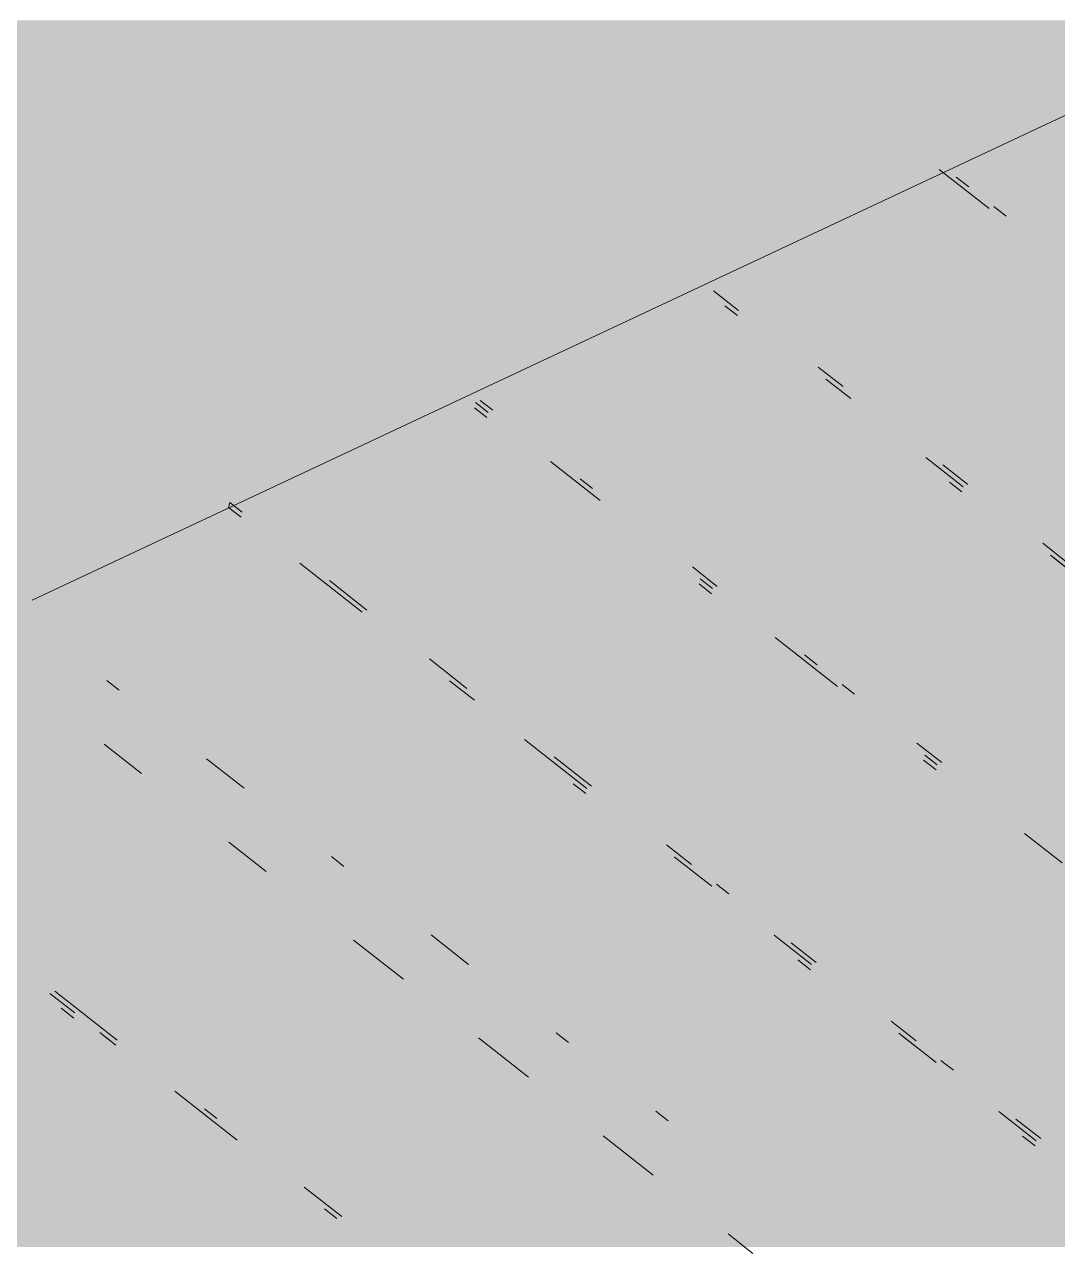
# Paper-space layout '03 3D Building and Roof' of a CAD drawing. Header units: millimetres. Extents: x 5 to 415, y 5 to 292.
# Drawn here: x 278.675 to 281.434, y 76.349 to 79.615 of the extents above; entities that cross this region are included whole.
import ezdxf

# ---------------------------------------------------------------- set-up
doc = ezdxf.new("R2010")
doc.units = ezdxf.units.MM
doc.layers.add('EXISTING', color=7, linetype='Continuous')
doc.layers.add('IMAGES', color=7, linetype='Continuous')

# ---------------------------------------------------------------- blocks, each defined once
blk = doc.blocks.new('SHEET_03')
at = {"layer": 'EXISTING', "color": 250, "lineweight": 9}
for p, q in [((278.6956, 78.0768), (282.3557, 79.7951)), ((281.1176, 79.2274), (281.2509, 79.1228)), ((281.1968, 79.181), (281.1635, 79.2071)), ((281.2968, 79.1025), (281.2634, 79.1287)), ((280.5153, 78.9028), (280.5819, 78.8505)), ((280.5788, 78.8368), (280.5455, 78.863)), ((280.861, 78.6471), (280.7944, 78.6994)), ((280.8152, 78.6674), (280.8818, 78.6151)), ((279.8795, 78.6044), (279.9129, 78.5782)), ((279.9254, 78.5841), (279.892, 78.6102)), ((279.9098, 78.5645), (279.8765, 78.5907)), ((280.0795, 78.4474), (280.2128, 78.3428)), ((281.0818, 78.4581), (281.1818, 78.3796)), ((281.1943, 78.3855), (281.1276, 78.4378)), ((280.192, 78.3748), (280.1586, 78.401)), ((281.1787, 78.366), (281.1454, 78.3921)), ((279.223, 78.3379), (279.2199, 78.3243)), ((279.2533, 78.2981), (279.2199, 78.3243)), ((279.2563, 78.3118), (279.223, 78.3379)), ((281.4609, 78.1762), (281.3942, 78.2285)), ((281.4151, 78.1965), (281.5151, 78.118)), ((281.4578, 78.1625), (281.4245, 78.1887)), ((279.4105, 78.1751), (279.5771, 78.0443)), ((280.5252, 78.1132), (280.4586, 78.1655)), ((279.5896, 78.0502), (279.4896, 78.1287)), ((280.5097, 78.0937), (280.4764, 78.1198)), ((280.4794, 78.1335), (280.5128, 78.1073)), ((280.6794, 77.9766), (280.846, 77.8458)), ((279.8562, 77.8409), (279.7562, 77.9194)), ((280.7919, 77.9039), (280.7585, 77.9301)), ((278.928, 77.8359), (278.8947, 77.862)), ((279.8104, 77.8612), (279.877, 77.8089)), ((280.8918, 77.8255), (280.8585, 77.8516)), ((278.8875, 77.6914), (278.9875, 77.613)), ((280.0103, 77.7043), (280.177, 77.5735)), ((281.1251, 77.6424), (281.0585, 77.6947)), ((280.1895, 77.5793), (280.0895, 77.6578)), ((281.0793, 77.6626), (281.1126, 77.6365)), ((279.2613, 77.5743), (279.1613, 77.6528)), ((281.1096, 77.6228), (281.0762, 77.649)), ((280.1739, 77.5598), (280.1406, 77.5859)), ((279.2208, 77.4299), (279.3208, 77.3514)), ((281.3459, 77.4534), (281.4459, 77.3749)), ((280.4561, 77.3701), (280.3894, 77.4224)), ((279.5279, 77.365), (279.4946, 77.3912)), ((280.4103, 77.3904), (280.5102, 77.3119)), ((280.5561, 77.2916), (280.5227, 77.3177)), ((279.5541, 77.1683), (279.6874, 77.0636)), ((279.8612, 77.1034), (279.7612, 77.1819)), ((280.6769, 77.1811), (280.7769, 77.1026)), ((280.7893, 77.1085), (280.7227, 77.1608)), ((280.7738, 77.0889), (280.7405, 77.1151)), ((278.7431, 77.0257), (278.8098, 76.9734)), ((278.9223, 76.9008), (278.7556, 77.0316)), ((278.8067, 76.9597), (278.7734, 76.9859)), ((281.056, 76.8992), (280.9893, 76.9515)), ((278.8764, 76.9211), (278.9098, 76.8949)), ((278.9192, 76.8871), (278.8859, 76.9133)), ((279.8873, 76.9067), (280.0206, 76.802)), ((280.1278, 76.8942), (280.0945, 76.9203)), ((281.0101, 76.9195), (281.1101, 76.841)), ((281.0529, 76.8855), (281.0196, 76.9117)), ((281.1559, 76.8207), (281.1226, 76.8469)), ((279.0764, 76.7641), (279.243, 76.6334)), ((279.1889, 76.6915), (279.1555, 76.7177)), ((280.3944, 76.6849), (280.3611, 76.711)), ((281.2768, 76.7102), (281.3767, 76.6318)), ((281.3892, 76.6376), (281.3226, 76.6899)), ((280.2206, 76.6451), (280.3539, 76.5405)), ((281.3737, 76.6181), (281.3404, 76.6442)), ((279.5221, 76.4299), (279.4222, 76.5084)), ((279.4763, 76.4502), (279.5096, 76.4241)), ((280.5539, 76.3835), (280.6205, 76.3312))]:
    blk.add_line(p, q, dxfattribs=at)
at = {"layer": 'IMAGES', "color": 7}
for points in [[(278.1564, 79.5295), (281.4327, 79.5295), (278.1564, 79.6259), (281.4327, 79.6259)], [(281.4327, 79.5295), (281.5291, 79.5295), (281.4327, 79.6259), (281.5291, 79.6259)], [(277.9636, 79.4331), (281.24, 79.4331), (277.9636, 79.5295), (281.24, 79.5295)], [(281.24, 79.4331), (281.4327, 79.4331), (281.24, 79.5295), (281.4327, 79.5295)], [(281.4327, 79.4331), (281.5291, 79.4331), (281.4327, 79.5295), (281.5291, 79.5295)], [(277.7709, 79.3367), (281.0473, 79.3367), (277.7709, 79.4331), (281.0473, 79.4331)], [(281.0473, 79.3367), (281.24, 79.3367), (281.0473, 79.4331), (281.24, 79.4331)], [(281.24, 79.3367), (281.4327, 79.3367), (281.24, 79.4331), (281.4327, 79.4331)], [(281.4327, 79.3367), (281.5291, 79.3367), (281.4327, 79.4331), (281.5291, 79.4331)], [(277.5782, 79.2403), (280.8545, 79.2403), (277.5782, 79.3367), (280.8545, 79.3367)], [(280.8545, 79.2403), (280.9509, 79.2403), (280.8545, 79.3367), (280.9509, 79.3367)], [(280.9509, 79.2403), (281.1436, 79.2403), (280.9509, 79.3367), (281.1436, 79.3367)], [(281.1436, 79.2403), (281.24, 79.2403), (281.1436, 79.3367), (281.24, 79.3367)], [(281.24, 79.2403), (281.3364, 79.2403), (281.24, 79.3367), (281.3364, 79.3367)], [(281.3364, 79.2403), (281.4327, 79.2403), (281.3364, 79.3367), (281.4327, 79.3367)], [(281.4327, 79.2403), (281.5291, 79.2403), (281.4327, 79.3367), (281.5291, 79.3367)], [(277.2891, 79.1439), (280.5655, 79.1439), (277.2891, 79.2403), (280.5655, 79.2403)], [(280.5655, 79.1439), (280.6618, 79.1439), (280.5655, 79.2403), (280.6618, 79.2403)], [(280.6618, 79.1439), (280.7582, 79.1439), (280.6618, 79.2403), (280.7582, 79.2403)], [(280.7582, 79.1439), (280.8545, 79.1439), (280.7582, 79.2403), (280.8545, 79.2403)], [(280.8545, 79.1439), (281.0473, 79.1439), (280.8545, 79.2403), (281.0473, 79.2403)], [(281.0473, 79.1439), (281.1436, 79.1439), (281.0473, 79.2403), (281.1436, 79.2403)], [(281.1436, 79.1439), (281.24, 79.1439), (281.1436, 79.2403), (281.24, 79.2403)], [(281.24, 79.1439), (281.3364, 79.1439), (281.24, 79.2403), (281.3364, 79.2403)], [(281.3364, 79.1439), (281.5291, 79.1439), (281.3364, 79.2403), (281.5291, 79.2403)], [(277.0964, 79.0475), (280.4691, 79.0475), (277.0964, 79.1439), (280.4691, 79.1439)], [(280.4691, 79.0475), (280.5655, 79.0475), (280.4691, 79.1439), (280.5655, 79.1439)], [(280.5655, 79.0475), (280.7582, 79.0475), (280.5655, 79.1439), (280.7582, 79.1439)], [(280.7582, 79.0475), (280.8545, 79.0475), (280.7582, 79.1439), (280.8545, 79.1439)], [(280.8545, 79.0475), (280.9509, 79.0475), (280.8545, 79.1439), (280.9509, 79.1439)], [(280.9509, 79.0475), (281.0473, 79.0475), (280.9509, 79.1439), (281.0473, 79.1439)], [(281.0473, 79.0475), (281.1436, 79.0475), (281.0473, 79.1439), (281.1436, 79.1439)], [(281.1436, 79.0475), (281.24, 79.0475), (281.1436, 79.1439), (281.24, 79.1439)], [(281.24, 79.0475), (281.3364, 79.0475), (281.24, 79.1439), (281.3364, 79.1439)], [(281.3364, 79.0475), (281.4327, 79.0475), (281.3364, 79.1439), (281.4327, 79.1439)], [(281.4327, 79.0475), (281.5291, 79.0475), (281.4327, 79.1439), (281.5291, 79.1439)], [(277, 78.9511), (280.0836, 78.9511), (277, 79.0475), (280.0836, 79.0475)], [(280.0836, 78.9511), (280.18, 78.9511), (280.0836, 79.0475), (280.18, 79.0475)], [(280.18, 78.9511), (280.3727, 78.9511), (280.18, 79.0475), (280.3727, 79.0475)], [(280.3727, 78.9511), (280.4691, 78.9511), (280.3727, 79.0475), (280.4691, 79.0475)], [(280.4691, 78.9511), (280.5655, 78.9511), (280.4691, 79.0475), (280.5655, 79.0475)], [(280.5655, 78.9511), (280.7582, 78.9511), (280.5655, 79.0475), (280.7582, 79.0475)], [(280.7582, 78.9511), (280.8545, 78.9511), (280.7582, 79.0475), (280.8545, 79.0475)], [(280.8545, 78.9511), (280.9509, 78.9511), (280.8545, 79.0475), (280.9509, 79.0475)], [(280.9509, 78.9511), (281.0473, 78.9511), (280.9509, 79.0475), (281.0473, 79.0475)], [(281.0473, 78.9511), (281.1436, 78.9511), (281.0473, 79.0475), (281.1436, 79.0475)], [(281.1436, 78.9511), (281.24, 78.9511), (281.1436, 79.0475), (281.24, 79.0475)], [(281.24, 78.9511), (281.3364, 78.9511), (281.24, 79.0475), (281.3364, 79.0475)], [(281.3364, 78.9511), (281.5291, 78.9511), (281.3364, 79.0475), (281.5291, 79.0475)], [(276.7109, 78.8547), (280.0836, 78.8547), (276.7109, 78.9511), (280.0836, 78.9511)], [(280.0836, 78.8547), (280.18, 78.8547), (280.0836, 78.9511), (280.18, 78.9511)], [(280.18, 78.8547), (280.2764, 78.8547), (280.18, 78.9511), (280.2764, 78.9511)], [(280.2764, 78.8547), (280.3727, 78.8547), (280.2764, 78.9511), (280.3727, 78.9511)], [(280.3727, 78.8547), (280.4691, 78.8547), (280.3727, 78.9511), (280.4691, 78.9511)], [(280.4691, 78.8547), (280.5655, 78.8547), (280.4691, 78.9511), (280.5655, 78.9511)], [(280.5655, 78.7583), (280.6618, 78.7583), (280.5655, 78.9511), (280.6618, 78.9511)], [(280.6618, 78.8547), (280.7582, 78.8547), (280.6618, 78.9511), (280.7582, 78.9511)], [(280.7582, 78.8547), (280.8545, 78.8547), (280.7582, 78.9511), (280.8545, 78.9511)], [(280.8545, 78.8547), (280.9509, 78.8547), (280.8545, 78.9511), (280.9509, 78.9511)], [(280.9509, 78.8547), (281.4327, 78.8547), (280.9509, 78.9511), (281.4327, 78.9511)], [(281.4327, 78.8547), (281.6255, 78.8547), (281.4327, 78.9511), (281.6255, 78.9511)], [(276.6145, 78.7583), (279.9873, 78.7583), (276.6145, 78.8547), (279.9873, 78.8547)], [(279.9873, 78.7583), (280.0836, 78.7583), (279.9873, 78.8547), (280.0836, 78.8547)], [(280.0836, 78.7583), (280.2764, 78.7583), (280.0836, 78.8547), (280.2764, 78.8547)], [(280.2764, 78.7583), (280.3727, 78.7583), (280.2764, 78.8547), (280.3727, 78.8547)], [(280.3727, 78.7583), (280.5655, 78.7583), (280.3727, 78.8547), (280.5655, 78.8547)], [(280.6618, 78.7583), (280.7582, 78.7583), (280.6618, 78.8547), (280.7582, 78.8547)], [(280.7582, 78.7583), (280.8545, 78.7583), (280.7582, 78.8547), (280.8545, 78.8547)], [(280.8545, 78.7583), (281.4327, 78.7583), (280.8545, 78.8547), (281.4327, 78.8547)], [(281.4327, 78.7583), (281.5291, 78.7583), (281.4327, 78.8547), (281.5291, 78.8547)], [(276.3255, 78.6619), (279.5055, 78.6619), (276.3255, 78.7583), (279.5055, 78.7583)], [(279.5055, 78.6619), (279.6018, 78.6619), (279.5055, 78.7583), (279.6018, 78.7583)], [(279.6018, 78.6619), (279.7945, 78.6619), (279.6018, 78.7583), (279.7945, 78.7583)], [(279.7945, 78.6619), (279.9873, 78.6619), (279.7945, 78.7583), (279.9873, 78.7583)], [(279.9873, 78.6619), (280.0836, 78.6619), (279.9873, 78.7583), (280.0836, 78.7583)], [(280.0836, 78.6619), (280.18, 78.6619), (280.0836, 78.7583), (280.18, 78.7583)], [(280.18, 78.6619), (280.2764, 78.6619), (280.18, 78.7583), (280.2764, 78.7583)], [(280.2764, 78.6619), (280.3727, 78.6619), (280.2764, 78.7583), (280.3727, 78.7583)], [(280.3727, 78.6619), (280.6618, 78.6619), (280.3727, 78.7583), (280.6618, 78.7583)], [(280.6618, 78.6619), (280.8545, 78.6619), (280.6618, 78.7583), (280.8545, 78.7583)], [(280.8545, 78.6619), (280.9509, 78.6619), (280.8545, 78.7583), (280.9509, 78.7583)], [(280.9509, 78.6619), (281.0473, 78.6619), (280.9509, 78.7583), (281.0473, 78.7583)], [(281.0473, 78.6619), (281.5291, 78.6619), (281.0473, 78.7583), (281.5291, 78.7583)], [(276.2291, 78.5655), (279.5055, 78.5655), (276.2291, 78.6619), (279.5055, 78.6619)], [(279.5055, 78.4691), (279.6018, 78.4691), (279.5055, 78.6619), (279.6018, 78.6619)], [(279.6018, 78.5655), (279.6982, 78.5655), (279.6018, 78.6619), (279.6982, 78.6619)], [(279.6982, 78.5655), (279.7945, 78.5655), (279.6982, 78.6619), (279.7945, 78.6619)], [(279.7945, 78.5655), (279.8909, 78.5655), (279.7945, 78.6619), (279.8909, 78.6619)], [(279.8909, 78.5655), (279.9873, 78.5655), (279.8909, 78.6619), (279.9873, 78.6619)], [(279.9873, 78.4691), (280.0836, 78.4691), (279.9873, 78.6619), (280.0836, 78.6619)], [(280.0836, 78.5655), (280.18, 78.5655), (280.0836, 78.6619), (280.18, 78.6619)], [(280.18, 78.5655), (280.2764, 78.5655), (280.18, 78.6619), (280.2764, 78.6619)], [(280.2764, 78.5655), (280.3727, 78.5655), (280.2764, 78.6619), (280.3727, 78.6619)], [(280.3727, 78.5655), (280.6618, 78.5655), (280.3727, 78.6619), (280.6618, 78.6619)], [(280.6618, 78.5655), (280.7582, 78.5655), (280.6618, 78.6619), (280.7582, 78.6619)], [(280.7582, 78.5655), (280.9509, 78.5655), (280.7582, 78.6619), (280.9509, 78.6619)], [(280.9509, 78.5655), (281.0473, 78.5655), (280.9509, 78.6619), (281.0473, 78.6619)], [(281.0473, 78.5655), (281.1436, 78.5655), (281.0473, 78.6619), (281.1436, 78.6619)], [(281.1436, 78.5655), (281.6255, 78.5655), (281.1436, 78.6619), (281.6255, 78.6619)], [(275.8436, 78.4691), (279.12, 78.4691), (275.8436, 78.5655), (279.12, 78.5655)], [(279.12, 78.4691), (279.3127, 78.4691), (279.12, 78.5655), (279.3127, 78.5655)], [(279.3127, 78.4691), (279.4091, 78.4691), (279.3127, 78.5655), (279.4091, 78.5655)], [(279.4091, 78.4691), (279.5055, 78.4691), (279.4091, 78.5655), (279.5055, 78.5655)], [(279.6018, 78.4691), (279.7945, 78.4691), (279.6018, 78.5655), (279.7945, 78.5655)], [(279.7945, 78.4691), (279.8909, 78.4691), (279.7945, 78.5655), (279.8909, 78.5655)], [(279.8909, 78.4691), (279.9873, 78.4691), (279.8909, 78.5655), (279.9873, 78.5655)], [(280.0836, 78.4691), (280.18, 78.4691), (280.0836, 78.5655), (280.18, 78.5655)], [(280.18, 78.4691), (280.2764, 78.4691), (280.18, 78.5655), (280.2764, 78.5655)], [(280.2764, 78.4691), (280.7582, 78.4691), (280.2764, 78.5655), (280.7582, 78.5655)], [(280.7582, 78.4691), (280.8545, 78.4691), (280.7582, 78.5655), (280.8545, 78.5655)], [(280.8545, 78.4691), (280.9509, 78.4691), (280.8545, 78.5655), (280.9509, 78.5655)], [(280.9509, 78.4691), (281.0473, 78.4691), (280.9509, 78.5655), (281.0473, 78.5655)], [(281.0473, 78.4691), (281.1436, 78.4691), (281.0473, 78.5655), (281.1436, 78.5655)], [(281.1436, 78.4691), (281.24, 78.4691), (281.1436, 78.5655), (281.24, 78.5655)], [(281.24, 78.4691), (281.8182, 78.4691), (281.24, 78.5655), (281.8182, 78.5655)], [(275.94, 78.3727), (278.9273, 78.3727), (275.94, 78.4691), (278.9273, 78.4691)], [(278.9273, 78.3727), (279.0236, 78.3727), (278.9273, 78.4691), (279.0236, 78.4691)], [(279.0236, 78.3727), (279.12, 78.3727), (279.0236, 78.4691), (279.12, 78.4691)], [(279.12, 78.3727), (279.4091, 78.3727), (279.12, 78.4691), (279.4091, 78.4691)], [(279.4091, 78.3727), (279.5055, 78.3727), (279.4091, 78.4691), (279.5055, 78.4691)], [(279.5055, 78.3727), (279.6018, 78.3727), (279.5055, 78.4691), (279.6018, 78.4691)], [(279.6018, 78.3727), (279.6982, 78.3727), (279.6018, 78.4691), (279.6982, 78.4691)], [(279.6982, 78.3727), (279.7945, 78.3727), (279.6982, 78.4691), (279.7945, 78.4691)], [(279.7945, 78.3727), (279.9873, 78.3727), (279.7945, 78.4691), (279.9873, 78.4691)], [(279.9873, 78.3727), (280.0836, 78.3727), (279.9873, 78.4691), (280.0836, 78.4691)], [(280.0836, 78.3727), (280.18, 78.3727), (280.0836, 78.4691), (280.18, 78.4691)], [(280.18, 78.3727), (280.2764, 78.3727), (280.18, 78.4691), (280.2764, 78.4691)], [(280.2764, 78.3727), (280.3727, 78.3727), (280.2764, 78.4691), (280.3727, 78.4691)], [(280.3727, 78.3727), (280.8545, 78.3727), (280.3727, 78.4691), (280.8545, 78.4691)], [(280.8545, 78.3727), (280.9509, 78.3727), (280.8545, 78.4691), (280.9509, 78.4691)], [(280.9509, 78.3727), (281.0473, 78.3727), (280.9509, 78.4691), (281.0473, 78.4691)], [(281.0473, 78.3727), (281.24, 78.3727), (281.0473, 78.4691), (281.24, 78.4691)], [(281.24, 78.3727), (281.3364, 78.3727), (281.24, 78.4691), (281.3364, 78.4691)], [(281.3364, 78.3727), (281.9145, 78.3727), (281.3364, 78.4691), (281.9145, 78.4691)], [(276.2291, 78.2763), (278.7345, 78.2763), (276.2291, 78.3727), (278.7345, 78.3727)], [(278.7345, 78.2763), (278.8309, 78.2763), (278.7345, 78.3727), (278.8309, 78.3727)], [(278.8309, 78.2763), (278.9273, 78.2763), (278.8309, 78.3727), (278.9273, 78.3727)], [(278.9273, 78.1799), (279.0236, 78.1799), (278.9273, 78.3727), (279.0236, 78.3727)], [(279.0236, 78.2763), (279.12, 78.2763), (279.0236, 78.3727), (279.12, 78.3727)], [(279.12, 78.2763), (279.2164, 78.2763), (279.12, 78.3727), (279.2164, 78.3727)], [(279.2164, 78.2763), (279.3127, 78.2763), (279.2164, 78.3727), (279.3127, 78.3727)], [(279.3127, 78.2763), (279.4091, 78.2763), (279.3127, 78.3727), (279.4091, 78.3727)], [(279.4091, 78.2763), (279.5055, 78.2763), (279.4091, 78.3727), (279.5055, 78.3727)], [(279.5055, 78.2763), (279.6018, 78.2763), (279.5055, 78.3727), (279.6018, 78.3727)], [(279.6018, 78.2763), (279.6982, 78.2763), (279.6018, 78.3727), (279.6982, 78.3727)], [(279.6982, 78.2763), (279.7945, 78.2763), (279.6982, 78.3727), (279.7945, 78.3727)], [(279.7945, 78.2763), (279.9873, 78.2763), (279.7945, 78.3727), (279.9873, 78.3727)], [(279.9873, 78.2763), (280.0836, 78.2763), (279.9873, 78.3727), (280.0836, 78.3727)], [(280.0836, 78.2763), (280.18, 78.2763), (280.0836, 78.3727), (280.18, 78.3727)], [(280.18, 78.2763), (280.2764, 78.2763), (280.18, 78.3727), (280.2764, 78.3727)], [(280.2764, 78.2763), (280.3727, 78.2763), (280.2764, 78.3727), (280.3727, 78.3727)], [(280.3727, 78.2763), (280.4691, 78.2763), (280.3727, 78.3727), (280.4691, 78.3727)], [(280.4691, 78.2763), (281.0473, 78.2763), (280.4691, 78.3727), (281.0473, 78.3727)], [(281.0473, 78.2763), (281.1436, 78.2763), (281.0473, 78.3727), (281.1436, 78.3727)], [(281.1436, 78.2763), (281.3364, 78.2763), (281.1436, 78.3727), (281.3364, 78.3727)], [(281.3364, 78.2763), (281.4327, 78.2763), (281.3364, 78.3727), (281.4327, 78.3727)], [(281.4327, 78.2763), (281.5291, 78.2763), (281.4327, 78.3727), (281.5291, 78.3727)], [(278.5418, 78.1799), (278.7345, 78.1799), (278.5418, 78.2763), (278.7345, 78.2763)], [(278.7345, 78.1799), (278.8309, 78.1799), (278.7345, 78.2763), (278.8309, 78.2763)], [(278.8309, 78.1799), (278.9273, 78.1799), (278.8309, 78.2763), (278.9273, 78.2763)], [(279.0236, 78.1799), (279.12, 78.1799), (279.0236, 78.2763), (279.12, 78.2763)], [(279.12, 78.1799), (279.2164, 78.1799), (279.12, 78.2763), (279.2164, 78.2763)], [(279.2164, 78.1799), (279.3127, 78.1799), (279.2164, 78.2763), (279.3127, 78.2763)], [(279.3127, 78.1799), (279.5055, 78.1799), (279.3127, 78.2763), (279.5055, 78.2763)], [(279.5055, 78.1799), (279.6018, 78.1799), (279.5055, 78.2763), (279.6018, 78.2763)], [(279.6018, 78.1799), (279.6982, 78.1799), (279.6018, 78.2763), (279.6982, 78.2763)], [(279.6982, 78.1799), (279.7945, 78.1799), (279.6982, 78.2763), (279.7945, 78.2763)], [(279.7945, 78.1799), (280.0836, 78.1799), (279.7945, 78.2763), (280.0836, 78.2763)], [(280.0836, 78.1799), (280.18, 78.1799), (280.0836, 78.2763), (280.18, 78.2763)], [(280.18, 78.1799), (280.2764, 78.1799), (280.18, 78.2763), (280.2764, 78.2763)], [(280.2764, 78.1799), (280.3727, 78.1799), (280.2764, 78.2763), (280.3727, 78.2763)], [(280.3727, 78.1799), (280.4691, 78.1799), (280.3727, 78.2763), (280.4691, 78.2763)], [(280.4691, 78.1799), (280.5655, 78.1799), (280.4691, 78.2763), (280.5655, 78.2763)], [(280.5655, 78.1799), (280.6618, 78.1799), (280.5655, 78.2763), (280.6618, 78.2763)], [(280.6618, 78.1799), (281.1436, 78.1799), (280.6618, 78.2763), (281.1436, 78.2763)], [(281.1436, 78.1799), (281.24, 78.1799), (281.1436, 78.2763), (281.24, 78.2763)], [(281.24, 78.1799), (281.3364, 78.1799), (281.24, 78.2763), (281.3364, 78.2763)], [(281.3364, 78.1799), (281.5291, 78.1799), (281.3364, 78.2763), (281.5291, 78.2763)], [(278.6382, 78.0835), (278.7345, 78.0835), (278.6382, 78.1799), (278.7345, 78.1799)], [(278.7345, 78.0835), (278.8309, 78.0835), (278.7345, 78.1799), (278.8309, 78.1799)], [(278.8309, 78.0835), (278.9273, 78.0835), (278.8309, 78.1799), (278.9273, 78.1799)], [(278.9273, 78.0835), (279.0236, 78.0835), (278.9273, 78.1799), (279.0236, 78.1799)], [(279.0236, 78.0835), (279.2164, 78.0835), (279.0236, 78.1799), (279.2164, 78.1799)], [(279.2164, 78.0835), (279.3127, 78.0835), (279.2164, 78.1799), (279.3127, 78.1799)], [(279.3127, 78.0835), (279.4091, 78.0835), (279.3127, 78.1799), (279.4091, 78.1799)], [(279.4091, 78.0835), (279.5055, 78.0835), (279.4091, 78.1799), (279.5055, 78.1799)], [(279.5055, 78.0835), (279.6018, 78.0835), (279.5055, 78.1799), (279.6018, 78.1799)], [(279.6018, 78.0835), (279.6982, 78.0835), (279.6018, 78.1799), (279.6982, 78.1799)], [(279.6982, 78.0835), (279.7945, 78.0835), (279.6982, 78.1799), (279.7945, 78.1799)], [(279.7945, 78.0835), (279.8909, 78.0835), (279.7945, 78.1799), (279.8909, 78.1799)], [(279.8909, 78.0835), (280.18, 78.0835), (279.8909, 78.1799), (280.18, 78.1799)], [(280.18, 78.0835), (280.2764, 78.0835), (280.18, 78.1799), (280.2764, 78.1799)], [(280.2764, 78.0835), (280.3727, 78.0835), (280.2764, 78.1799), (280.3727, 78.1799)], [(280.3727, 78.0835), (280.5655, 78.0835), (280.3727, 78.1799), (280.5655, 78.1799)], [(280.5655, 78.0835), (280.6618, 78.0835), (280.5655, 78.1799), (280.6618, 78.1799)], [(280.6618, 78.0835), (280.7582, 78.0835), (280.6618, 78.1799), (280.7582, 78.1799)], [(280.7582, 78.0835), (281.24, 78.0835), (280.7582, 78.1799), (281.24, 78.1799)], [(281.24, 78.0835), (281.3364, 78.0835), (281.24, 78.1799), (281.3364, 78.1799)], [(281.3364, 78.0835), (281.4327, 78.0835), (281.3364, 78.1799), (281.4327, 78.1799)], [(281.4327, 78.0835), (281.6255, 78.0835), (281.4327, 78.1799), (281.6255, 78.1799)], [(278.6382, 77.8907), (278.7345, 77.8907), (278.6382, 78.0835), (278.7345, 78.0835)], [(278.7345, 77.9871), (278.9273, 77.9871), (278.7345, 78.0835), (278.9273, 78.0835)], [(278.9273, 77.8907), (279.0236, 77.8907), (278.9273, 78.0835), (279.0236, 78.0835)], [(279.0236, 77.9871), (279.3127, 77.9871), (279.0236, 78.0835), (279.3127, 78.0835)], [(279.3127, 77.9871), (279.4091, 77.9871), (279.3127, 78.0835), (279.4091, 78.0835)], [(279.4091, 77.9871), (279.5055, 77.9871), (279.4091, 78.0835), (279.5055, 78.0835)], [(279.5055, 77.9871), (279.6018, 77.9871), (279.5055, 78.0835), (279.6018, 78.0835)], [(279.6018, 77.9871), (279.6982, 77.9871), (279.6018, 78.0835), (279.6982, 78.0835)], [(279.6982, 77.9871), (279.7945, 77.9871), (279.6982, 78.0835), (279.7945, 78.0835)], [(279.7945, 77.9871), (279.8909, 77.9871), (279.7945, 78.0835), (279.8909, 78.0835)], [(279.8909, 77.9871), (279.9873, 77.9871), (279.8909, 78.0835), (279.9873, 78.0835)], [(279.9873, 77.9871), (280.0836, 77.9871), (279.9873, 78.0835), (280.0836, 78.0835)], [(280.0836, 77.8907), (280.4691, 77.8907), (280.0836, 78.0835), (280.4691, 78.0835)], [(280.4691, 77.9871), (280.5655, 77.9871), (280.4691, 78.0835), (280.5655, 78.0835)], [(280.5655, 77.9871), (280.6618, 77.9871), (280.5655, 78.0835), (280.6618, 78.0835)], [(280.6618, 77.9871), (280.7582, 77.9871), (280.6618, 78.0835), (280.7582, 78.0835)], [(280.7582, 77.9871), (280.8545, 77.9871), (280.7582, 78.0835), (280.8545, 78.0835)], [(280.8545, 77.9871), (281.3364, 77.9871), (280.8545, 78.0835), (281.3364, 78.0835)], [(281.3364, 77.9871), (281.4327, 77.9871), (281.3364, 78.0835), (281.4327, 78.0835)], [(281.4327, 77.9871), (281.5291, 77.9871), (281.4327, 78.0835), (281.5291, 78.0835)], [(278.7345, 77.8907), (278.8309, 77.8907), (278.7345, 77.9871), (278.8309, 77.9871)], [(278.8309, 77.8907), (278.9273, 77.8907), (278.8309, 77.9871), (278.9273, 77.9871)], [(279.0236, 77.8907), (279.4091, 77.8907), (279.0236, 77.9871), (279.4091, 77.9871)], [(279.4091, 77.8907), (279.5055, 77.8907), (279.4091, 77.9871), (279.5055, 77.9871)], [(279.5055, 77.8907), (279.6018, 77.8907), (279.5055, 77.9871), (279.6018, 77.9871)], [(279.6018, 77.8907), (279.6982, 77.8907), (279.6018, 77.9871), (279.6982, 77.9871)], [(279.6982, 77.8907), (279.7945, 77.8907), (279.6982, 77.9871), (279.7945, 77.9871)], [(279.7945, 77.8907), (279.8909, 77.8907), (279.7945, 77.9871), (279.8909, 77.9871)], [(279.8909, 77.8907), (279.9873, 77.8907), (279.8909, 77.9871), (279.9873, 77.9871)], [(279.9873, 77.8907), (280.0836, 77.8907), (279.9873, 77.9871), (280.0836, 77.9871)], [(280.4691, 77.8907), (280.5655, 77.8907), (280.4691, 77.9871), (280.5655, 77.9871)], [(280.5655, 77.8907), (280.6618, 77.8907), (280.5655, 77.9871), (280.6618, 77.9871)], [(280.6618, 77.8907), (280.8545, 77.8907), (280.6618, 77.9871), (280.8545, 77.9871)], [(280.8545, 77.8907), (281.4327, 77.8907), (280.8545, 77.9871), (281.4327, 77.9871)], [(281.4327, 77.8907), (281.5291, 77.8907), (281.4327, 77.9871), (281.5291, 77.9871)], [(278.6382, 77.7943), (278.7345, 77.7943), (278.6382, 77.8907), (278.7345, 77.8907)], [(278.7345, 77.7943), (278.8309, 77.7943), (278.7345, 77.8907), (278.8309, 77.8907)], [(278.8309, 77.7943), (278.9273, 77.7943), (278.8309, 77.8907), (278.9273, 77.8907)], [(278.9273, 77.7943), (279.0236, 77.7943), (278.9273, 77.8907), (279.0236, 77.8907)], [(279.0236, 77.7943), (279.12, 77.7943), (279.0236, 77.8907), (279.12, 77.8907)], [(279.12, 77.7943), (279.2164, 77.7943), (279.12, 77.8907), (279.2164, 77.8907)], [(279.2164, 77.7943), (279.6018, 77.7943), (279.2164, 77.8907), (279.6018, 77.8907)], [(279.6018, 77.7943), (279.6982, 77.7943), (279.6018, 77.8907), (279.6982, 77.8907)], [(279.6982, 77.7943), (279.7945, 77.7943), (279.6982, 77.8907), (279.7945, 77.8907)], [(279.7945, 77.7943), (279.8909, 77.7943), (279.7945, 77.8907), (279.8909, 77.8907)], [(279.8909, 77.7943), (279.9873, 77.7943), (279.8909, 77.8907), (279.9873, 77.8907)], [(279.9873, 77.7943), (280.0836, 77.7943), (279.9873, 77.8907), (280.0836, 77.8907)], [(280.0836, 77.7943), (280.18, 77.7943), (280.0836, 77.8907), (280.18, 77.8907)], [(280.18, 77.7943), (280.2764, 77.7943), (280.18, 77.8907), (280.2764, 77.8907)], [(280.2764, 77.7943), (280.3727, 77.7943), (280.2764, 77.8907), (280.3727, 77.8907)], [(280.3727, 77.7943), (280.5655, 77.7943), (280.3727, 77.8907), (280.5655, 77.8907)], [(280.5655, 77.7943), (280.6618, 77.7943), (280.5655, 77.8907), (280.6618, 77.8907)], [(280.6618, 77.7943), (280.7582, 77.7943), (280.6618, 77.8907), (280.7582, 77.8907)], [(280.7582, 77.7943), (280.9509, 77.7943), (280.7582, 77.8907), (280.9509, 77.8907)], [(280.9509, 77.7943), (281.0473, 77.7943), (280.9509, 77.8907), (281.0473, 77.8907)], [(281.0473, 77.7943), (281.1436, 77.7943), (281.0473, 77.8907), (281.1436, 77.8907)], [(281.1436, 77.7943), (281.6255, 77.7943), (281.1436, 77.8907), (281.6255, 77.8907)], [(278.6382, 77.6979), (278.7345, 77.6979), (278.6382, 77.7943), (278.7345, 77.7943)], [(278.7345, 77.6979), (278.8309, 77.6979), (278.7345, 77.7943), (278.8309, 77.7943)], [(278.8309, 77.6979), (278.9273, 77.6979), (278.8309, 77.7943), (278.9273, 77.7943)], [(278.9273, 77.6979), (279.0236, 77.6979), (278.9273, 77.7943), (279.0236, 77.7943)], [(279.0236, 77.6979), (279.12, 77.6979), (279.0236, 77.7943), (279.12, 77.7943)], [(279.12, 77.6979), (279.2164, 77.6979), (279.12, 77.7943), (279.2164, 77.7943)], [(279.2164, 77.6979), (279.3127, 77.6979), (279.2164, 77.7943), (279.3127, 77.7943)], [(279.3127, 77.6979), (279.6982, 77.6979), (279.3127, 77.7943), (279.6982, 77.7943)], [(279.6982, 77.6979), (279.7945, 77.6979), (279.6982, 77.7943), (279.7945, 77.7943)], [(279.7945, 77.6979), (279.8909, 77.6979), (279.7945, 77.7943), (279.8909, 77.7943)], [(279.8909, 77.6979), (279.9873, 77.6979), (279.8909, 77.7943), (279.9873, 77.7943)], [(279.9873, 77.6979), (280.0836, 77.6979), (279.9873, 77.7943), (280.0836, 77.7943)], [(280.0836, 77.6979), (280.18, 77.6979), (280.0836, 77.7943), (280.18, 77.7943)], [(280.18, 77.6979), (280.2764, 77.6979), (280.18, 77.7943), (280.2764, 77.7943)], [(280.2764, 77.6979), (280.3727, 77.6979), (280.2764, 77.7943), (280.3727, 77.7943)], [(280.3727, 77.6979), (280.4691, 77.6979), (280.3727, 77.7943), (280.4691, 77.7943)], [(280.4691, 77.6979), (280.8545, 77.6979), (280.4691, 77.7943), (280.8545, 77.7943)], [(280.8545, 77.6979), (280.9509, 77.6979), (280.8545, 77.7943), (280.9509, 77.7943)], [(280.9509, 77.6979), (281.0473, 77.6979), (280.9509, 77.7943), (281.0473, 77.7943)], [(281.0473, 77.6979), (281.1436, 77.6979), (281.0473, 77.7943), (281.1436, 77.7943)], [(281.1436, 77.6979), (281.24, 77.6979), (281.1436, 77.7943), (281.24, 77.7943)], [(281.24, 77.6979), (281.7218, 77.6979), (281.24, 77.7943), (281.7218, 77.7943)], [(278.6382, 77.6015), (278.7345, 77.6015), (278.6382, 77.6979), (278.7345, 77.6979)], [(278.7345, 77.6015), (278.8309, 77.6015), (278.7345, 77.6979), (278.8309, 77.6979)], [(278.8309, 77.6015), (278.9273, 77.6015), (278.8309, 77.6979), (278.9273, 77.6979)], [(278.9273, 77.6015), (279.0236, 77.6015), (278.9273, 77.6979), (279.0236, 77.6979)], [(279.0236, 77.6015), (279.12, 77.6015), (279.0236, 77.6979), (279.12, 77.6979)], [(279.12, 77.6015), (279.2164, 77.6015), (279.12, 77.6979), (279.2164, 77.6979)], [(279.2164, 77.6015), (279.3127, 77.6015), (279.2164, 77.6979), (279.3127, 77.6979)], [(279.3127, 77.6015), (279.4091, 77.6015), (279.3127, 77.6979), (279.4091, 77.6979)], [(279.4091, 77.6015), (279.7945, 77.6015), (279.4091, 77.6979), (279.7945, 77.6979)], [(279.7945, 77.6015), (279.8909, 77.6015), (279.7945, 77.6979), (279.8909, 77.6979)], [(279.8909, 77.6015), (279.9873, 77.6015), (279.8909, 77.6979), (279.9873, 77.6979)], [(279.9873, 77.6015), (280.0836, 77.6015), (279.9873, 77.6979), (280.0836, 77.6979)], [(280.0836, 77.6015), (280.18, 77.6015), (280.0836, 77.6979), (280.18, 77.6979)], [(280.18, 77.6015), (280.2764, 77.6015), (280.18, 77.6979), (280.2764, 77.6979)], [(280.2764, 77.6015), (280.3727, 77.6015), (280.2764, 77.6979), (280.3727, 77.6979)], [(280.3727, 77.6015), (280.5655, 77.6015), (280.3727, 77.6979), (280.5655, 77.6979)], [(280.5655, 77.6015), (280.8545, 77.6015), (280.5655, 77.6979), (280.8545, 77.6979)], [(280.8545, 77.6015), (280.9509, 77.6015), (280.8545, 77.6979), (280.9509, 77.6979)], [(280.9509, 77.6015), (281.0473, 77.6015), (280.9509, 77.6979), (281.0473, 77.6979)], [(281.0473, 77.6015), (281.24, 77.6015), (281.0473, 77.6979), (281.24, 77.6979)], [(281.24, 77.6015), (281.3364, 77.6015), (281.24, 77.6979), (281.3364, 77.6979)], [(281.3364, 77.6015), (281.9145, 77.6015), (281.3364, 77.6979), (281.9145, 77.6979)], [(278.2527, 77.5051), (278.8309, 77.5051), (278.2527, 77.6015), (278.8309, 77.6015)], [(278.8309, 77.5051), (278.9273, 77.5051), (278.8309, 77.6015), (278.9273, 77.6015)], [(278.9273, 77.5051), (279.0236, 77.5051), (278.9273, 77.6015), (279.0236, 77.6015)], [(279.0236, 77.5051), (279.2164, 77.5051), (279.0236, 77.6015), (279.2164, 77.6015)], [(279.2164, 77.5051), (279.4091, 77.5051), (279.2164, 77.6015), (279.4091, 77.6015)], [(279.4091, 77.5051), (279.5055, 77.5051), (279.4091, 77.6015), (279.5055, 77.6015)], [(279.5055, 77.5051), (279.6018, 77.5051), (279.5055, 77.6015), (279.6018, 77.6015)], [(279.6018, 77.5051), (279.9873, 77.5051), (279.6018, 77.6015), (279.9873, 77.6015)], [(279.9873, 77.5051), (280.0836, 77.5051), (279.9873, 77.6015), (280.0836, 77.6015)], [(280.0836, 77.5051), (280.18, 77.5051), (280.0836, 77.6015), (280.18, 77.6015)], [(280.18, 77.5051), (280.2764, 77.5051), (280.18, 77.6015), (280.2764, 77.6015)], [(280.2764, 77.5051), (280.3727, 77.5051), (280.2764, 77.6015), (280.3727, 77.6015)], [(280.3727, 77.5051), (280.4691, 77.5051), (280.3727, 77.6015), (280.4691, 77.6015)], [(280.4691, 77.5051), (280.5655, 77.5051), (280.4691, 77.6015), (280.5655, 77.6015)], [(280.5655, 77.5051), (280.6618, 77.5051), (280.5655, 77.6015), (280.6618, 77.6015)], [(280.6618, 77.5051), (280.9509, 77.5051), (280.6618, 77.6015), (280.9509, 77.6015)], [(280.9509, 77.5051), (281.0473, 77.5051), (280.9509, 77.6015), (281.0473, 77.6015)], [(281.0473, 77.5051), (281.1436, 77.5051), (281.0473, 77.6015), (281.1436, 77.6015)], [(281.1436, 77.5051), (281.24, 77.5051), (281.1436, 77.6015), (281.24, 77.6015)], [(281.24, 77.5051), (281.3364, 77.5051), (281.24, 77.6015), (281.3364, 77.6015)], [(281.3364, 77.5051), (281.4327, 77.5051), (281.3364, 77.6015), (281.4327, 77.6015)], [(281.4327, 77.5051), (281.5291, 77.5051), (281.4327, 77.6015), (281.5291, 77.6015)], [(278.4455, 77.4087), (278.9273, 77.4087), (278.4455, 77.5051), (278.9273, 77.5051)], [(278.9273, 77.4087), (279.0236, 77.4087), (278.9273, 77.5051), (279.0236, 77.5051)], [(279.0236, 77.4087), (279.12, 77.4087), (279.0236, 77.5051), (279.12, 77.5051)], [(279.12, 77.4087), (279.2164, 77.4087), (279.12, 77.5051), (279.2164, 77.5051)], [(279.2164, 77.4087), (279.4091, 77.4087), (279.2164, 77.5051), (279.4091, 77.5051)], [(279.4091, 77.3123), (279.5055, 77.3123), (279.4091, 77.5051), (279.5055, 77.5051)], [(279.5055, 77.4087), (279.6018, 77.4087), (279.5055, 77.5051), (279.6018, 77.5051)], [(279.6018, 77.4087), (280.0836, 77.4087), (279.6018, 77.5051), (280.0836, 77.5051)], [(280.0836, 77.4087), (280.18, 77.4087), (280.0836, 77.5051), (280.18, 77.5051)], [(280.18, 77.4087), (280.2764, 77.4087), (280.18, 77.5051), (280.2764, 77.5051)], [(280.2764, 77.4087), (280.3727, 77.4087), (280.2764, 77.5051), (280.3727, 77.5051)], [(280.3727, 77.4087), (280.4691, 77.4087), (280.3727, 77.5051), (280.4691, 77.5051)], [(280.4691, 77.4087), (280.5655, 77.4087), (280.4691, 77.5051), (280.5655, 77.5051)], [(280.5655, 77.4087), (280.6618, 77.4087), (280.5655, 77.5051), (280.6618, 77.5051)], [(280.6618, 77.4087), (280.7582, 77.4087), (280.6618, 77.5051), (280.7582, 77.5051)], [(280.7582, 77.4087), (281.1436, 77.4087), (280.7582, 77.5051), (281.1436, 77.5051)], [(281.1436, 77.4087), (281.24, 77.4087), (281.1436, 77.5051), (281.24, 77.5051)], [(281.24, 77.4087), (281.3364, 77.4087), (281.24, 77.5051), (281.3364, 77.5051)], [(281.3364, 77.4087), (281.4327, 77.4087), (281.3364, 77.5051), (281.4327, 77.5051)], [(281.4327, 77.4087), (281.5291, 77.4087), (281.4327, 77.5051), (281.5291, 77.5051)], [(278.6382, 77.3123), (279.0236, 77.3123), (278.6382, 77.4087), (279.0236, 77.4087)], [(279.0236, 77.3123), (279.12, 77.3123), (279.0236, 77.4087), (279.12, 77.4087)], [(279.12, 77.3123), (279.2164, 77.3123), (279.12, 77.4087), (279.2164, 77.4087)], [(279.2164, 77.3123), (279.3127, 77.3123), (279.2164, 77.4087), (279.3127, 77.4087)], [(279.3127, 77.3123), (279.4091, 77.3123), (279.3127, 77.4087), (279.4091, 77.4087)], [(279.5055, 77.3123), (279.6018, 77.3123), (279.5055, 77.4087), (279.6018, 77.4087)], [(279.6018, 77.3123), (279.6982, 77.3123), (279.6018, 77.4087), (279.6982, 77.4087)], [(279.6982, 77.3123), (279.7945, 77.3123), (279.6982, 77.4087), (279.7945, 77.4087)], [(279.7945, 77.3123), (280.18, 77.3123), (279.7945, 77.4087), (280.18, 77.4087)], [(280.18, 77.3123), (280.2764, 77.3123), (280.18, 77.4087), (280.2764, 77.4087)], [(280.2764, 77.3123), (280.3727, 77.3123), (280.2764, 77.4087), (280.3727, 77.4087)], [(280.3727, 77.3123), (280.4691, 77.3123), (280.3727, 77.4087), (280.4691, 77.4087)], [(280.4691, 77.3123), (280.5655, 77.3123), (280.4691, 77.4087), (280.5655, 77.4087)], [(280.5655, 77.3123), (280.6618, 77.3123), (280.5655, 77.4087), (280.6618, 77.4087)], [(280.6618, 77.3123), (280.7582, 77.3123), (280.6618, 77.4087), (280.7582, 77.4087)], [(280.7582, 77.3123), (280.8545, 77.3123), (280.7582, 77.4087), (280.8545, 77.4087)], [(280.8545, 77.3123), (280.9509, 77.3123), (280.8545, 77.4087), (280.9509, 77.4087)], [(280.9509, 77.3123), (281.24, 77.3123), (280.9509, 77.4087), (281.24, 77.4087)], [(281.24, 77.3123), (281.3364, 77.3123), (281.24, 77.4087), (281.3364, 77.4087)], [(281.3364, 77.3123), (281.5291, 77.3123), (281.3364, 77.4087), (281.5291, 77.4087)], [(278.6382, 77.2159), (278.7345, 77.2159), (278.6382, 77.3123), (278.7345, 77.3123)], [(278.7345, 77.2159), (279.12, 77.2159), (278.7345, 77.3123), (279.12, 77.3123)], [(279.12, 77.2159), (279.3127, 77.2159), (279.12, 77.3123), (279.3127, 77.3123)], [(279.3127, 77.2159), (279.4091, 77.2159), (279.3127, 77.3123), (279.4091, 77.3123)], [(279.4091, 77.2159), (279.5055, 77.2159), (279.4091, 77.3123), (279.5055, 77.3123)], [(279.5055, 77.2159), (279.6018, 77.2159), (279.5055, 77.3123), (279.6018, 77.3123)], [(279.6018, 77.2159), (279.6982, 77.2159), (279.6018, 77.3123), (279.6982, 77.3123)], [(279.6982, 77.2159), (279.7945, 77.2159), (279.6982, 77.3123), (279.7945, 77.3123)], [(279.7945, 77.2159), (279.8909, 77.2159), (279.7945, 77.3123), (279.8909, 77.3123)], [(279.8909, 77.2159), (280.3727, 77.2159), (279.8909, 77.3123), (280.3727, 77.3123)], [(280.3727, 77.2159), (280.4691, 77.2159), (280.3727, 77.3123), (280.4691, 77.3123)], [(280.4691, 77.2159), (280.5655, 77.2159), (280.4691, 77.3123), (280.5655, 77.3123)], [(280.5655, 77.2159), (280.6618, 77.2159), (280.5655, 77.3123), (280.6618, 77.3123)], [(280.6618, 77.2159), (280.7582, 77.2159), (280.6618, 77.3123), (280.7582, 77.3123)], [(280.7582, 77.2159), (280.8545, 77.2159), (280.7582, 77.3123), (280.8545, 77.3123)], [(280.8545, 77.2159), (280.9509, 77.2159), (280.8545, 77.3123), (280.9509, 77.3123)], [(280.9509, 77.2159), (281.0473, 77.2159), (280.9509, 77.3123), (281.0473, 77.3123)], [(281.0473, 77.2159), (281.3364, 77.2159), (281.0473, 77.3123), (281.3364, 77.3123)], [(281.3364, 77.2159), (281.4327, 77.2159), (281.3364, 77.3123), (281.4327, 77.3123)], [(281.4327, 77.1195), (281.5291, 77.1195), (281.4327, 77.3123), (281.5291, 77.3123)], [(278.6382, 77.1195), (278.7345, 77.1195), (278.6382, 77.2159), (278.7345, 77.2159)], [(278.7345, 77.1195), (278.8309, 77.1195), (278.7345, 77.2159), (278.8309, 77.2159)], [(278.8309, 77.1195), (279.3127, 77.1195), (278.8309, 77.2159), (279.3127, 77.2159)], [(279.3127, 77.1195), (279.4091, 77.1195), (279.3127, 77.2159), (279.4091, 77.2159)], [(279.4091, 77.1195), (279.5055, 77.1195), (279.4091, 77.2159), (279.5055, 77.2159)], [(279.5055, 77.1195), (279.6018, 77.1195), (279.5055, 77.2159), (279.6018, 77.2159)], [(279.6018, 77.1195), (279.6982, 77.1195), (279.6018, 77.2159), (279.6982, 77.2159)], [(279.6982, 77.1195), (279.7945, 77.1195), (279.6982, 77.2159), (279.7945, 77.2159)], [(279.7945, 77.1195), (279.8909, 77.1195), (279.7945, 77.2159), (279.8909, 77.2159)], [(279.8909, 77.1195), (279.9873, 77.1195), (279.8909, 77.2159), (279.9873, 77.2159)], [(279.9873, 77.1195), (280.0836, 77.1195), (279.9873, 77.2159), (280.0836, 77.2159)], [(280.0836, 77.1195), (280.4691, 77.1195), (280.0836, 77.2159), (280.4691, 77.2159)], [(280.4691, 77.1195), (280.5655, 77.1195), (280.4691, 77.2159), (280.5655, 77.2159)], [(280.5655, 77.1195), (280.6618, 77.1195), (280.5655, 77.2159), (280.6618, 77.2159)], [(280.6618, 77.1195), (280.7582, 77.1195), (280.6618, 77.2159), (280.7582, 77.2159)], [(280.7582, 77.1195), (280.8545, 77.1195), (280.7582, 77.2159), (280.8545, 77.2159)], [(280.8545, 77.1195), (280.9509, 77.1195), (280.8545, 77.2159), (280.9509, 77.2159)], [(280.9509, 77.1195), (281.0473, 77.1195), (280.9509, 77.2159), (281.0473, 77.2159)], [(281.0473, 77.1195), (281.1436, 77.1195), (281.0473, 77.2159), (281.1436, 77.2159)], [(281.1436, 77.1195), (281.4327, 77.1195), (281.1436, 77.2159), (281.4327, 77.2159)], [(278.6382, 77.0231), (278.7345, 77.0231), (278.6382, 77.1195), (278.7345, 77.1195)], [(278.7345, 77.0231), (278.8309, 77.0231), (278.7345, 77.1195), (278.8309, 77.1195)], [(278.8309, 77.0231), (279.4091, 77.0231), (278.8309, 77.1195), (279.4091, 77.1195)], [(279.4091, 77.0231), (279.5055, 77.0231), (279.4091, 77.1195), (279.5055, 77.1195)], [(279.5055, 77.0231), (279.6018, 77.0231), (279.5055, 77.1195), (279.6018, 77.1195)], [(279.6018, 77.0231), (279.6982, 77.0231), (279.6018, 77.1195), (279.6982, 77.1195)], [(279.6982, 77.0231), (279.9873, 77.0231), (279.6982, 77.1195), (279.9873, 77.1195)], [(279.9873, 77.0231), (280.0836, 77.0231), (279.9873, 77.1195), (280.0836, 77.1195)], [(280.0836, 77.0231), (280.18, 77.0231), (280.0836, 77.1195), (280.18, 77.1195)], [(280.18, 77.0231), (280.5655, 77.0231), (280.18, 77.1195), (280.5655, 77.1195)], [(280.5655, 77.0231), (280.6618, 77.0231), (280.5655, 77.1195), (280.6618, 77.1195)], [(280.6618, 77.0231), (280.7582, 77.0231), (280.6618, 77.1195), (280.7582, 77.1195)], [(280.7582, 77.0231), (280.8545, 77.0231), (280.7582, 77.1195), (280.8545, 77.1195)], [(280.8545, 77.0231), (280.9509, 77.0231), (280.8545, 77.1195), (280.9509, 77.1195)], [(280.9509, 76.9267), (281.0473, 76.9267), (280.9509, 77.1195), (281.0473, 77.1195)], [(281.0473, 77.0231), (281.1436, 77.0231), (281.0473, 77.1195), (281.1436, 77.1195)], [(281.1436, 77.0231), (281.24, 77.0231), (281.1436, 77.1195), (281.24, 77.1195)], [(281.24, 77.0231), (281.3364, 77.0231), (281.24, 77.1195), (281.3364, 77.1195)], [(281.3364, 77.0231), (281.5291, 77.0231), (281.3364, 77.1195), (281.5291, 77.1195)], [(278.6382, 76.9267), (278.7345, 76.9267), (278.6382, 77.0231), (278.7345, 77.0231)], [(278.7345, 76.9267), (278.9273, 76.9267), (278.7345, 77.0231), (278.9273, 77.0231)], [(278.9273, 76.9267), (279.0236, 76.9267), (278.9273, 77.0231), (279.0236, 77.0231)], [(279.0236, 76.9267), (279.12, 76.9267), (279.0236, 77.0231), (279.12, 77.0231)], [(279.12, 76.9267), (279.5055, 76.9267), (279.12, 77.0231), (279.5055, 77.0231)], [(279.5055, 76.9267), (279.6018, 76.9267), (279.5055, 77.0231), (279.6018, 77.0231)], [(279.6018, 76.9267), (279.6982, 76.9267), (279.6018, 77.0231), (279.6982, 77.0231)], [(279.6982, 76.9267), (279.7945, 76.9267), (279.6982, 77.0231), (279.7945, 77.0231)], [(279.7945, 76.9267), (279.8909, 76.9267), (279.7945, 77.0231), (279.8909, 77.0231)], [(279.8909, 76.9267), (279.9873, 76.9267), (279.8909, 77.0231), (279.9873, 77.0231)], [(279.9873, 76.9267), (280.0836, 76.9267), (279.9873, 77.0231), (280.0836, 77.0231)], [(280.0836, 76.9267), (280.18, 76.9267), (280.0836, 77.0231), (280.18, 77.0231)], [(280.18, 76.9267), (280.2764, 76.9267), (280.18, 77.0231), (280.2764, 77.0231)], [(280.2764, 76.9267), (280.6618, 76.9267), (280.2764, 77.0231), (280.6618, 77.0231)], [(280.6618, 76.9267), (280.7582, 76.9267), (280.6618, 77.0231), (280.7582, 77.0231)], [(280.7582, 76.9267), (280.8545, 76.9267), (280.7582, 77.0231), (280.8545, 77.0231)], [(280.8545, 76.9267), (280.9509, 76.9267), (280.8545, 77.0231), (280.9509, 77.0231)], [(281.0473, 76.9267), (281.1436, 76.9267), (281.0473, 77.0231), (281.1436, 77.0231)], [(281.1436, 76.9267), (281.24, 76.9267), (281.1436, 77.0231), (281.24, 77.0231)], [(281.24, 76.9267), (281.3364, 76.9267), (281.24, 77.0231), (281.3364, 77.0231)], [(281.3364, 76.9267), (281.4327, 76.9267), (281.3364, 77.0231), (281.4327, 77.0231)], [(281.4327, 76.9267), (281.7218, 76.9267), (281.4327, 77.0231), (281.7218, 77.0231)], [(278.1564, 76.8303), (278.8309, 76.8303), (278.1564, 76.9267), (278.8309, 76.9267)], [(278.8309, 76.8303), (279.0236, 76.8303), (278.8309, 76.9267), (279.0236, 76.9267)], [(279.0236, 76.8303), (279.12, 76.8303), (279.0236, 76.9267), (279.12, 76.9267)], [(279.12, 76.8303), (279.2164, 76.8303), (279.12, 76.9267), (279.2164, 76.9267)], [(279.2164, 76.8303), (279.6018, 76.8303), (279.2164, 76.9267), (279.6018, 76.9267)], [(279.6018, 76.8303), (279.6982, 76.8303), (279.6018, 76.9267), (279.6982, 76.9267)], [(279.6982, 76.8303), (279.7945, 76.8303), (279.6982, 76.9267), (279.7945, 76.9267)], [(279.7945, 76.8303), (279.8909, 76.8303), (279.7945, 76.9267), (279.8909, 76.9267)], [(279.8909, 76.8303), (279.9873, 76.8303), (279.8909, 76.9267), (279.9873, 76.9267)], [(279.9873, 76.8303), (280.0836, 76.8303), (279.9873, 76.9267), (280.0836, 76.9267)], [(280.0836, 76.8303), (280.2764, 76.8303), (280.0836, 76.9267), (280.2764, 76.9267)], [(280.2764, 76.8303), (280.3727, 76.8303), (280.2764, 76.9267), (280.3727, 76.9267)], [(280.3727, 76.8303), (280.4691, 76.8303), (280.3727, 76.9267), (280.4691, 76.9267)], [(280.4691, 76.8303), (280.8545, 76.8303), (280.4691, 76.9267), (280.8545, 76.9267)], [(280.8545, 76.8303), (280.9509, 76.8303), (280.8545, 76.9267), (280.9509, 76.9267)], [(280.9509, 76.8303), (281.0473, 76.8303), (280.9509, 76.9267), (281.0473, 76.9267)], [(281.0473, 76.8303), (281.1436, 76.8303), (281.0473, 76.9267), (281.1436, 76.9267)], [(281.1436, 76.8303), (281.24, 76.8303), (281.1436, 76.9267), (281.24, 76.9267)], [(281.24, 76.8303), (281.3364, 76.8303), (281.24, 76.9267), (281.3364, 76.9267)], [(281.3364, 76.8303), (281.4327, 76.8303), (281.3364, 76.9267), (281.4327, 76.9267)], [(281.4327, 76.8303), (281.5291, 76.8303), (281.4327, 76.9267), (281.5291, 76.9267)], [(278.3491, 76.7339), (278.8309, 76.7339), (278.3491, 76.8303), (278.8309, 76.8303)], [(278.8309, 76.7339), (278.9273, 76.7339), (278.8309, 76.8303), (278.9273, 76.8303)], [(278.9273, 76.7339), (279.0236, 76.7339), (278.9273, 76.8303), (279.0236, 76.8303)], [(279.0236, 76.7339), (279.2164, 76.7339), (279.0236, 76.8303), (279.2164, 76.8303)], [(279.2164, 76.7339), (279.3127, 76.7339), (279.2164, 76.8303), (279.3127, 76.8303)], [(279.3127, 76.7339), (279.7945, 76.7339), (279.3127, 76.8303), (279.7945, 76.8303)], [(279.7945, 76.7339), (279.8909, 76.7339), (279.7945, 76.8303), (279.8909, 76.8303)], [(279.8909, 76.7339), (279.9873, 76.7339), (279.8909, 76.8303), (279.9873, 76.8303)], [(279.9873, 76.7339), (280.0836, 76.7339), (279.9873, 76.8303), (280.0836, 76.8303)], [(280.0836, 76.7339), (280.2764, 76.7339), (280.0836, 76.8303), (280.2764, 76.8303)], [(280.2764, 76.7339), (280.3727, 76.7339), (280.2764, 76.8303), (280.3727, 76.8303)], [(280.3727, 76.7339), (280.4691, 76.7339), (280.3727, 76.8303), (280.4691, 76.8303)], [(280.4691, 76.7339), (280.5655, 76.7339), (280.4691, 76.8303), (280.5655, 76.8303)], [(280.5655, 76.7339), (280.9509, 76.7339), (280.5655, 76.8303), (280.9509, 76.8303)], [(280.9509, 76.7339), (281.0473, 76.7339), (280.9509, 76.8303), (281.0473, 76.8303)], [(281.0473, 76.7339), (281.1436, 76.7339), (281.0473, 76.8303), (281.1436, 76.8303)], [(281.1436, 76.7339), (281.24, 76.7339), (281.1436, 76.8303), (281.24, 76.8303)], [(281.24, 76.7339), (281.3364, 76.7339), (281.24, 76.8303), (281.3364, 76.8303)], [(281.3364, 76.7339), (281.4327, 76.7339), (281.3364, 76.8303), (281.4327, 76.8303)], [(281.4327, 76.7339), (281.5291, 76.7339), (281.4327, 76.8303), (281.5291, 76.8303)], [(278.4455, 76.6375), (278.9273, 76.6375), (278.4455, 76.7339), (278.9273, 76.7339)], [(278.9273, 76.6375), (279.0236, 76.6375), (278.9273, 76.7339), (279.0236, 76.7339)], [(279.0236, 76.6375), (279.12, 76.6375), (279.0236, 76.7339), (279.12, 76.7339)], [(279.12, 76.6375), (279.3127, 76.6375), (279.12, 76.7339), (279.3127, 76.7339)], [(279.3127, 76.6375), (279.4091, 76.6375), (279.3127, 76.7339), (279.4091, 76.7339)], [(279.4091, 76.6375), (279.5055, 76.6375), (279.4091, 76.7339), (279.5055, 76.7339)], [(279.5055, 76.6375), (279.8909, 76.6375), (279.5055, 76.7339), (279.8909, 76.7339)], [(279.8909, 76.6375), (279.9873, 76.6375), (279.8909, 76.7339), (279.9873, 76.7339)], [(279.9873, 76.6375), (280.0836, 76.6375), (279.9873, 76.7339), (280.0836, 76.7339)], [(280.0836, 76.6375), (280.18, 76.6375), (280.0836, 76.7339), (280.18, 76.7339)], [(280.18, 76.6375), (280.2764, 76.6375), (280.18, 76.7339), (280.2764, 76.7339)], [(280.2764, 76.6375), (280.3727, 76.6375), (280.2764, 76.7339), (280.3727, 76.7339)], [(280.3727, 76.6375), (280.4691, 76.6375), (280.3727, 76.7339), (280.4691, 76.7339)], [(280.4691, 76.6375), (280.5655, 76.6375), (280.4691, 76.7339), (280.5655, 76.7339)], [(280.5655, 76.6375), (280.6618, 76.6375), (280.5655, 76.7339), (280.6618, 76.7339)], [(280.6618, 76.6375), (281.0473, 76.6375), (280.6618, 76.7339), (281.0473, 76.7339)], [(281.0473, 76.6375), (281.1436, 76.6375), (281.0473, 76.7339), (281.1436, 76.7339)], [(281.1436, 76.6375), (281.24, 76.6375), (281.1436, 76.7339), (281.24, 76.7339)], [(281.24, 76.6375), (281.3364, 76.6375), (281.24, 76.7339), (281.3364, 76.7339)], [(281.3364, 76.6375), (281.4327, 76.6375), (281.3364, 76.7339), (281.4327, 76.7339)], [(281.4327, 76.6375), (281.5291, 76.6375), (281.4327, 76.7339), (281.5291, 76.7339)], [(278.5418, 76.5411), (279.0236, 76.5411), (278.5418, 76.6375), (279.0236, 76.6375)], [(279.0236, 76.5411), (279.12, 76.5411), (279.0236, 76.6375), (279.12, 76.6375)], [(279.12, 76.5411), (279.2164, 76.5411), (279.12, 76.6375), (279.2164, 76.6375)], [(279.2164, 76.5411), (279.4091, 76.5411), (279.2164, 76.6375), (279.4091, 76.6375)], [(279.4091, 76.5411), (279.5055, 76.5411), (279.4091, 76.6375), (279.5055, 76.6375)], [(279.5055, 76.5411), (279.6018, 76.5411), (279.5055, 76.6375), (279.6018, 76.6375)], [(279.6018, 76.5411), (279.9873, 76.5411), (279.6018, 76.6375), (279.9873, 76.6375)], [(279.9873, 76.5411), (280.0836, 76.5411), (279.9873, 76.6375), (280.0836, 76.6375)], [(280.0836, 76.5411), (280.18, 76.5411), (280.0836, 76.6375), (280.18, 76.6375)], [(280.18, 76.5411), (280.2764, 76.5411), (280.18, 76.6375), (280.2764, 76.6375)], [(280.2764, 76.5411), (280.3727, 76.5411), (280.2764, 76.6375), (280.3727, 76.6375)], [(280.3727, 76.4446), (280.4691, 76.4446), (280.3727, 76.6375), (280.4691, 76.6375)], [(280.4691, 76.5411), (280.5655, 76.5411), (280.4691, 76.6375), (280.5655, 76.6375)], [(280.5655, 76.5411), (280.6618, 76.5411), (280.5655, 76.6375), (280.6618, 76.6375)], [(280.6618, 76.5411), (280.7582, 76.5411), (280.6618, 76.6375), (280.7582, 76.6375)], [(280.7582, 76.5411), (281.24, 76.5411), (280.7582, 76.6375), (281.24, 76.6375)], [(281.24, 76.5411), (281.3364, 76.5411), (281.24, 76.6375), (281.3364, 76.6375)], [(281.3364, 76.5411), (281.4327, 76.5411), (281.3364, 76.6375), (281.4327, 76.6375)], [(281.4327, 76.5411), (281.5291, 76.5411), (281.4327, 76.6375), (281.5291, 76.6375)], [(278.6382, 76.4446), (279.2164, 76.4446), (278.6382, 76.5411), (279.2164, 76.5411)], [(279.2164, 76.4446), (279.3127, 76.4446), (279.2164, 76.5411), (279.3127, 76.5411)], [(279.3127, 76.4446), (279.5055, 76.4446), (279.3127, 76.5411), (279.5055, 76.5411)], [(279.5055, 76.4446), (279.6018, 76.4446), (279.5055, 76.5411), (279.6018, 76.5411)], [(279.6018, 76.4446), (279.6982, 76.4446), (279.6018, 76.5411), (279.6982, 76.5411)], [(279.6982, 76.4446), (280.18, 76.4446), (279.6982, 76.5411), (280.18, 76.5411)], [(280.18, 76.4446), (280.2764, 76.4446), (280.18, 76.5411), (280.2764, 76.5411)], [(280.2764, 76.4446), (280.3727, 76.4446), (280.2764, 76.5411), (280.3727, 76.5411)], [(280.4691, 76.4446), (280.6618, 76.4446), (280.4691, 76.5411), (280.6618, 76.5411)], [(280.6618, 76.4446), (280.7582, 76.4446), (280.6618, 76.5411), (280.7582, 76.5411)], [(280.7582, 76.4446), (280.8545, 76.4446), (280.7582, 76.5411), (280.8545, 76.5411)], [(280.8545, 76.4446), (281.3364, 76.4446), (280.8545, 76.5411), (281.3364, 76.5411)], [(281.3364, 76.4446), (281.4327, 76.4446), (281.3364, 76.5411), (281.4327, 76.5411)], [(281.4327, 76.4446), (281.5291, 76.4446), (281.4327, 76.5411), (281.5291, 76.5411)], [(278.6382, 76.3482), (278.7345, 76.3482), (278.6382, 76.4446), (278.7345, 76.4446)], [(278.7345, 76.3482), (278.8309, 76.3482), (278.7345, 76.4446), (278.8309, 76.4446)], [(278.8309, 76.3482), (279.3127, 76.3482), (278.8309, 76.4446), (279.3127, 76.4446)], [(279.3127, 76.3482), (279.4091, 76.3482), (279.3127, 76.4446), (279.4091, 76.4446)], [(279.4091, 76.3482), (279.6982, 76.3482), (279.4091, 76.4446), (279.6982, 76.4446)], [(279.6982, 76.3482), (279.7945, 76.3482), (279.6982, 76.4446), (279.7945, 76.4446)], [(279.7945, 76.3482), (280.3727, 76.3482), (279.7945, 76.4446), (280.3727, 76.4446)], [(280.3727, 76.3482), (280.4691, 76.3482), (280.3727, 76.4446), (280.4691, 76.4446)], [(280.4691, 76.3482), (280.7582, 76.3482), (280.4691, 76.4446), (280.7582, 76.4446)], [(280.7582, 76.3482), (280.8545, 76.3482), (280.7582, 76.4446), (280.8545, 76.4446)], [(280.8545, 76.3482), (280.9509, 76.3482), (280.8545, 76.4446), (280.9509, 76.4446)], [(280.9509, 76.3482), (281.4327, 76.3482), (280.9509, 76.4446), (281.4327, 76.4446)], [(281.4327, 76.3482), (281.5291, 76.3482), (281.4327, 76.4446), (281.5291, 76.4446)]]:
    blk.add_solid(points, dxfattribs=at)

psp = doc.layouts.new('03 3D Building and Roof')

# ---------------------------------------------------------------- block references
psp.add_blockref('SHEET_03', (0, 0))

doc.saveas('drawing.dxf')
